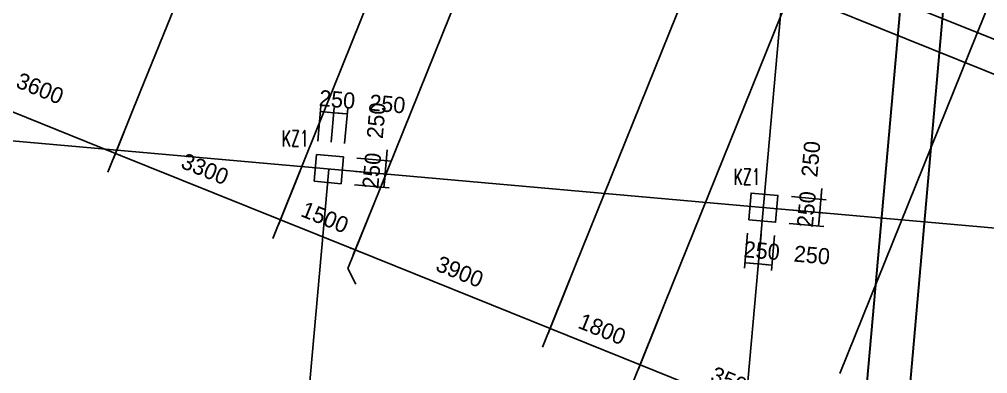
# Model space of a CAD drawing. Extents: x 387171 to 699106, y 11966 to 245688.
# Drawn here: x 543490 to 561467, y 60082 to 66663 of the extents above; entities that cross this region are included whole.
import ezdxf

# ---------------------------------------------------------------- set-up
doc = ezdxf.new("R2010")
doc.units = 0
doc.header["$LTSCALE"] = 100
doc.header["$MEASUREMENT"] = 0
for name, color, linetype in [('COLU', 7, 'Continuous'), ('DIM', 3, 'Continuous'), ('DOTE', 253, 'Continuous'), ('h后浇带(新)', 1, 'Continuous'), ('L-AXIS', 3, 'Continuous'), ('NUM', 7, 'Continuous')]:
    doc.layers.add(name, color=color, linetype=linetype)
doc.styles.add('hztxt', font='hztxt')
doc.styles.get("Standard").update_dxf_attribs({"font": 'standard'})
doc.dimstyles.get("Standard").update_dxf_attribs({"dimtxt": 300, "dimasz": 100, "dimexe": 100, "dimexo": 250, "dimgap": 100, "dimtad": 0, "dimtoh": 1, "dimdec": 0, "dimdsep": 46, "dimcen": 0.09, "dimclrt": 7, "dimadec": 0, "dimazin": 0, "dimtfac": 1, "dimtdec": 4, "dimtofl": 0, "dimtmove": 0, "dimatfit": 3, "dimfxl": 1, "dimtolj": 1, "dimtzin": 0, "dimarcsym": 0})

# ---------------------------------------------------------------- blocks, each defined once
blk = doc.blocks.new('*D3838')
at = {"layer": 'L-AXIS', "color": 0, "linetype": 'ByBlock', "lineweight": -2}
for p, q in [((550093, 63290), (549689, 62287)), ((549726, 62379), (553343, 60921)), ((553711, 61832), (553306, 60828))]:
    blk.add_line(p, q, dxfattribs=at)
for points in [[(549726, 62379), (549825, 62357), (549813, 62326)], [(553343, 60921), (553244, 60943), (553257, 60974)]]:
    blk.add_solid(points, dxfattribs=at)
at = {"layer": 'L-AXIS', "color": 7, "linetype": 'Continuous', "lineweight": -2, "insert": (551666, 61975), "char_height": 300, "width": 775, "attachment_point": 5, "rotation": 338.0454, "style": 'hztxt'}
blk.add_mtext('3900', dxfattribs=at)
blk = doc.blocks.new('*D2810')
at = {"layer": 'L-AXIS', "color": 0, "linetype": 'ByBlock', "lineweight": -2}
for p, q in [((545642, 65085), (545237, 64081)), ((545274, 64174), (548335, 62940)), ((548702, 63851), (548298, 62847))]:
    blk.add_line(p, q, dxfattribs=at)
for points in [[(545274, 64174), (545373, 64152), (545361, 64121)], [(548335, 62940), (548236, 62962), (548249, 62993)]]:
    blk.add_solid(points, dxfattribs=at)
at = {"layer": 'L-AXIS', "color": 7, "linetype": 'Continuous', "lineweight": -2, "insert": (546936, 63882), "char_height": 300, "width": 780, "attachment_point": 5, "rotation": 338.0454, "style": 'hztxt'}
blk.add_mtext('3300', dxfattribs=at)
blk = doc.blocks.new('*D3047')
at = {"layer": 'L-AXIS', "color": 0, "linetype": 'ByBlock', "lineweight": -2}
for p, q in [((542303, 66431), (541898, 65427)), ((541935, 65520), (545274, 64174)), ((545642, 65085), (545237, 64081))]:
    blk.add_line(p, q, dxfattribs=at)
for points in [[(541935, 65520), (542034, 65498), (542022, 65467)], [(545274, 64174), (545175, 64196), (545188, 64227)]]:
    blk.add_solid(points, dxfattribs=at)
at = {"layer": 'L-AXIS', "color": 7, "linetype": 'Continuous', "lineweight": -2, "insert": (543873, 65379), "char_height": 300, "width": 775, "attachment_point": 5, "rotation": 338.0454, "style": 'hztxt'}
blk.add_mtext('3600', dxfattribs=at)
blk = doc.blocks.new('*D3232')
at = {"layer": 'L-AXIS', "color": 0, "linetype": 'ByBlock', "lineweight": -2}
for p, q in [((548702, 63851), (548298, 62847)), ((550093, 63290), (549689, 62287)), ((548335, 62940), (549726, 62379))]:
    blk.add_line(p, q, dxfattribs=at)
for points in [[(548335, 62940), (548434, 62918), (548422, 62887)], [(549726, 62379), (549627, 62401), (549640, 62432)]]:
    blk.add_solid(points, dxfattribs=at)
at = {"layer": 'L-AXIS', "color": 7, "linetype": 'Continuous', "lineweight": -2, "insert": (549162, 62984), "char_height": 300, "width": 690, "attachment_point": 5, "rotation": 338.0454, "style": 'hztxt'}
blk.add_mtext('1500', dxfattribs=at)
blk = doc.blocks.new('*D1787')
at = {"layer": 'L-AXIS', "color": 0, "linetype": 'ByBlock', "lineweight": -2}
for p, q in [((555380, 61159), (554976, 60155)), ((555013, 60248), (558259, 58940)), ((558626, 59851), (558222, 58847))]:
    blk.add_line(p, q, dxfattribs=at)
for points in [[(555013, 60248), (555112, 60226), (555099, 60195)], [(558259, 58940), (558160, 58962), (558173, 58992)]]:
    blk.add_solid(points, dxfattribs=at)
at = {"layer": 'L-AXIS', "color": 7, "linetype": 'Continuous', "lineweight": -2, "insert": (556767, 59919), "char_height": 300, "width": 780, "attachment_point": 5, "rotation": 338.0454, "style": 'hztxt'}
blk.add_mtext('3500', dxfattribs=at)
blk = doc.blocks.new('*D2278')
at = {"layer": 'L-AXIS', "color": 0, "linetype": 'ByBlock', "lineweight": -2}
for p, q in [((553711, 61832), (553306, 60828)), ((555380, 61159), (554976, 60155)), ((553343, 60921), (555013, 60248))]:
    blk.add_line(p, q, dxfattribs=at)
for points in [[(553343, 60921), (553442, 60899), (553430, 60868)], [(555013, 60248), (554914, 60270), (554926, 60301)]]:
    blk.add_solid(points, dxfattribs=at)
at = {"layer": 'L-AXIS', "color": 7, "linetype": 'Continuous', "lineweight": -2, "insert": (554309, 60909), "char_height": 300, "width": 690, "attachment_point": 5, "rotation": 338.0454, "style": 'hztxt'}
blk.add_mtext('1800', dxfattribs=at)
blk = doc.blocks.new('*D2400')
at = {"layer": 'DIM', "color": 0, "linetype": 'ByBlock', "lineweight": -2}
for p, q in [((550321, 64237), (550263, 63589)), ((549755, 64086), (550402, 64029)), ((549733, 63837), (550380, 63780))]:
    blk.add_line(p, q, dxfattribs=at)
for points in [[(550303, 64038), (550295, 64139), (550328, 64136)], [(550281, 63789), (550289, 63688), (550255, 63691)]]:
    blk.add_solid(points, dxfattribs=at)
at = {"layer": 'DIM', "color": 7, "linetype": 'Continuous', "lineweight": -2, "insert": (550118, 64783), "char_height": 300, "width": 566.67, "attachment_point": 5, "rotation": 84.9316, "style": 'hztxt'}
blk.add_mtext('250', dxfattribs=at)
blk = doc.blocks.new('*D2647')
at = {"layer": 'DIM', "color": 0, "linetype": 'ByBlock', "lineweight": -2}
for p, q in [((549733, 63837), (550380, 63780)), ((550281, 63789), (550259, 63540)), ((549711, 63588), (550358, 63531))]:
    blk.add_line(p, q, dxfattribs=at)
for points in [[(550259, 63540), (550251, 63641), (550284, 63638)], [(550281, 63789), (550289, 63688), (550255, 63691)]]:
    blk.add_solid(points, dxfattribs=at)
at = {"layer": 'DIM', "color": 7, "linetype": 'Continuous', "lineweight": -2, "insert": (550035, 63851), "char_height": 300, "width": 566.67, "attachment_point": 5, "rotation": 84.9316, "style": 'hztxt'}
blk.add_mtext('250', dxfattribs=at)
blk = doc.blocks.new('*D2860')
at = {"layer": 'DIM', "color": 0, "linetype": 'ByBlock', "lineweight": -2}
for p, q in [((549030, 64402), (549087, 65049)), ((549079, 64949), (549328, 64927)), ((549279, 64379), (549337, 65027))]:
    blk.add_line(p, q, dxfattribs=at)
for points in [[(549079, 64949), (549180, 64957), (549177, 64924)], [(549328, 64927), (549227, 64920), (549230, 64953)]]:
    blk.add_solid(points, dxfattribs=at)
at = {"layer": 'DIM', "color": 7, "linetype": 'Continuous', "lineweight": -2, "insert": (549390, 65173), "char_height": 300, "width": 566.67, "attachment_point": 5, "rotation": 354.9316, "style": 'hztxt'}
blk.add_mtext('250', dxfattribs=at)
blk = doc.blocks.new('*D2838')
at = {"layer": 'DIM', "color": 0, "linetype": 'ByBlock', "lineweight": -2}
for p, q in [((549279, 64379), (549337, 65027)), ((549328, 64927), (549577, 64905)), ((549528, 64357), (549586, 65005))]:
    blk.add_line(p, q, dxfattribs=at)
for points in [[(549328, 64927), (549429, 64935), (549426, 64902)], [(549577, 64905), (549476, 64897), (549479, 64931)]]:
    blk.add_solid(points, dxfattribs=at)
at = {"layer": 'DIM', "color": 7, "linetype": 'Continuous', "lineweight": -2, "insert": (550322, 65090), "char_height": 300, "width": 566.67, "attachment_point": 5, "rotation": 354.9316, "style": 'hztxt'}
blk.add_mtext('250', dxfattribs=at)
blk = doc.blocks.new('*D2721')
at = {"layer": 'DIM', "color": 0, "linetype": 'ByBlock', "lineweight": -2}
for p, q in [((558389, 63521), (558331, 62874)), ((557823, 63371), (558471, 63313)), ((557801, 63122), (558449, 63064))]:
    blk.add_line(p, q, dxfattribs=at)
for points in [[(558371, 63322), (558363, 63423), (558397, 63420)], [(558349, 63073), (558357, 62972), (558324, 62975)]]:
    blk.add_solid(points, dxfattribs=at)
at = {"layer": 'DIM', "color": 7, "linetype": 'Continuous', "lineweight": -2, "insert": (558186, 64068), "char_height": 300, "width": 566.67, "attachment_point": 5, "rotation": 84.9316, "style": 'hztxt'}
blk.add_mtext('250', dxfattribs=at)
blk = doc.blocks.new('*D2921')
at = {"layer": 'DIM', "color": 0, "linetype": 'ByBlock', "lineweight": -2}
for p, q in [((557801, 63122), (558449, 63064)), ((558349, 63073), (558327, 62824)), ((557779, 62873), (558427, 62815))]:
    blk.add_line(p, q, dxfattribs=at)
for points in [[(558327, 62824), (558319, 62925), (558352, 62922)], [(558349, 63073), (558357, 62972), (558324, 62975)]]:
    blk.add_solid(points, dxfattribs=at)
at = {"layer": 'DIM', "color": 7, "linetype": 'Continuous', "lineweight": -2, "insert": (558104, 63135), "char_height": 300, "width": 566.67, "attachment_point": 5, "rotation": 84.9316, "style": 'hztxt'}
blk.add_mtext('250', dxfattribs=at)
blk = doc.blocks.new('*D937')
at = {"layer": 'DIM', "color": 0, "linetype": 'ByBlock', "lineweight": -2}
for p, q in [((557010, 62690), (556953, 62042)), ((557259, 62668), (557202, 62020)), ((556961, 62142), (557210, 62120))]:
    blk.add_line(p, q, dxfattribs=at)
for points in [[(556961, 62142), (557063, 62150), (557060, 62117)], [(557210, 62120), (557109, 62112), (557112, 62145)]]:
    blk.add_solid(points, dxfattribs=at)
at = {"layer": 'DIM', "color": 7, "linetype": 'Continuous', "lineweight": -2, "insert": (557273, 62365), "char_height": 300, "width": 566.67, "attachment_point": 5, "rotation": 354.9316, "style": 'hztxt'}
blk.add_mtext('250', dxfattribs=at)
blk = doc.blocks.new('*D870')
at = {"layer": 'DIM', "color": 0, "linetype": 'ByBlock', "lineweight": -2}
for p, q in [((557259, 62668), (557202, 62020)), ((557508, 62646), (557451, 61998)), ((557210, 62120), (557459, 62098))]:
    blk.add_line(p, q, dxfattribs=at)
for points in [[(557210, 62120), (557312, 62128), (557309, 62094)], [(557459, 62098), (557358, 62090), (557361, 62123)]]:
    blk.add_solid(points, dxfattribs=at)
at = {"layer": 'DIM', "color": 7, "linetype": 'Continuous', "lineweight": -2, "insert": (558205, 62283), "char_height": 300, "width": 566.67, "attachment_point": 5, "rotation": 354.9316, "style": 'hztxt'}
blk.add_mtext('250', dxfattribs=at)
blk = doc.blocks.new('1')
at = {"layer": 'h后浇带(新)', "color": 6, "lineweight": 30}
for p, q in [((630771, 524573), (641330, 510244)), ((631889, 524404), (641974, 510719))]:
    blk.add_line(p, q, dxfattribs=at)
blk = doc.blocks.new('后浇带现场')
at = {"color": 1, "lineweight": 30, "rotation": 318.5460777723208}
blk.add_blockref('1', (-77006, 620463), dxfattribs=at)

msp = doc.modelspace()

# ---------------------------------------------------------------- linework, layer by layer
at = {"layer": 'COLU'}
for points in [[(548963.8, 63654.5), (549461.8, 63610.3), (549506, 64108.3), (549008, 64152.5)], [(557032.1, 62938.9), (557530.2, 62894.7), (557574.3, 63392.7), (557076.3, 63436.9)]]:
    msp.add_lwpolyline(points, close=True, dxfattribs=at)
at = {"layer": 'DOTE'}
for p, q in [((560169.8, 88286.9), (550186.9, 63522.1)), ((553804.1, 62063.9), (560059.4, 77581.7)), ((558719.7, 60082.4), (565535.8, 76991.4)), ((555473.6, 61391), (561728.9, 76908.7)), ((548795.7, 64082.9), (553406, 75519.7)), ((565813.6, 64588.1), (539385.2, 75241.5)), ((545735, 65316.6), (548625.5, 72487.1)), ((565589.2, 64031.6), (548064.7, 71095.9)), ((557767, 68395.3), (555984.1, 48292.8)), ((662839, 53805.8), (502916.7, 67989.4)), ((549234.9, 63881.4), (547915.8, 49008.3))]:
    msp.add_line(p, q, dxfattribs=at)
at = {"layer": 'L-AXIS'}
for p, q in [((545134.6, 63827.1), (545735, 65316.6)), ((548195.3, 62593.3), (548795.7, 64082.9)), ((549586.5, 62032.5), (550186.9, 63522.1)), ((549586.5, 62032.5), (549734.9, 61746.8)), ((553203.7, 60574.4), (553804.1, 62063.9)), ((554873.1, 59901.4), (555473.6, 61391))]:
    msp.add_line(p, q, dxfattribs=at)

# ---------------------------------------------------------------- block references
at = {"color": 3, "lineweight": 30}
msp.add_blockref('后浇带现场', (-182998.7, -527042.1), dxfattribs=at)

# ---------------------------------------------------------------- texts
at = {"layer": 'NUM', "color": 200, "width": 0.7}
for p in [(548363.2, 64301.2), (556751.5, 63586.7)]:
    msp.add_text('KZ1', height=300, dxfattribs=at).set_placement(p)

# ---------------------------------------------------------------- dimensions: what is measured, and where the dimension line sits
at = {"layer": 'DIM', "color": 200}
for p1, p2, distance, picture, middle in [((549008, 64152.5), (549257, 64130.4), 800, '*D2860', (548883.5, 65217.7)), ((549257, 64130.4), (549506, 64108.3), 800, '*D2838', (549816, 65135)), ((549506, 64108.3), (549483.9, 63859.3), 800, '*D2400', (550073.1, 64277)), ((557574.3, 63392.7), (557552.3, 63143.7), 800, '*D2721', (558141.5, 63561.4)), ((549483.9, 63859.3), (549461.8, 63610.3), 800, '*D2647', (549990.4, 63344.5)), ((557552.3, 63143.7), (557530.2, 62894.7), 800, '*D2921', (558058.8, 62628.9)), ((557032.1, 62938.9), (557281.2, 62916.8), -800, '*D937', (556766.3, 62410.3)), ((557281.2, 62916.8), (557530.2, 62894.7), -800, '*D870', (557698.8, 62327.6))]:
    dim = msp.add_aligned_dim(p1=p1, p2=p2, distance=distance, dimstyle='Standard', dxfattribs=at)
    dim.commit()
    dim.dimension.update_dxf_attribs({"geometry": picture, "text_midpoint": middle})
at = {"layer": 'L-AXIS'}
for base, p1, p2, picture, middle in [((545274.4, 64173.9), (542396.1, 66662.6), (545735, 65316.6), '*D3047', (543873.3, 65379)), ((548335.1, 62940.1), (545735, 65316.6), (548795.7, 64082.9), '*D2810', (546935.6, 63881.6)), ((549726.3, 62379.3), (548795.7, 64082.9), (550186.9, 63522.1), '*D3232', (549161.5, 62984.3)), ((553343.4, 60921.2), (550186.9, 63522.1), (553804.1, 62063.9), '*D3838', (551665.7, 61974.8)), ((555012.9, 60248.2), (553804.1, 62063.9), (555473.6, 61391), '*D2278', (554309, 60909.3)), ((558259.1, 58939.7), (555473.6, 61391), (558719.7, 60082.4), '*D1787', (556766.9, 59918.5))]:
    dim = msp.add_linear_dim(base=base, p1=p1, p2=p2, angle=338.04538, dimstyle='Standard', dxfattribs=at)
    dim.commit()
    dim.dimension.update_dxf_attribs({"geometry": picture, "text_midpoint": middle})

doc.saveas('drawing.dxf')
